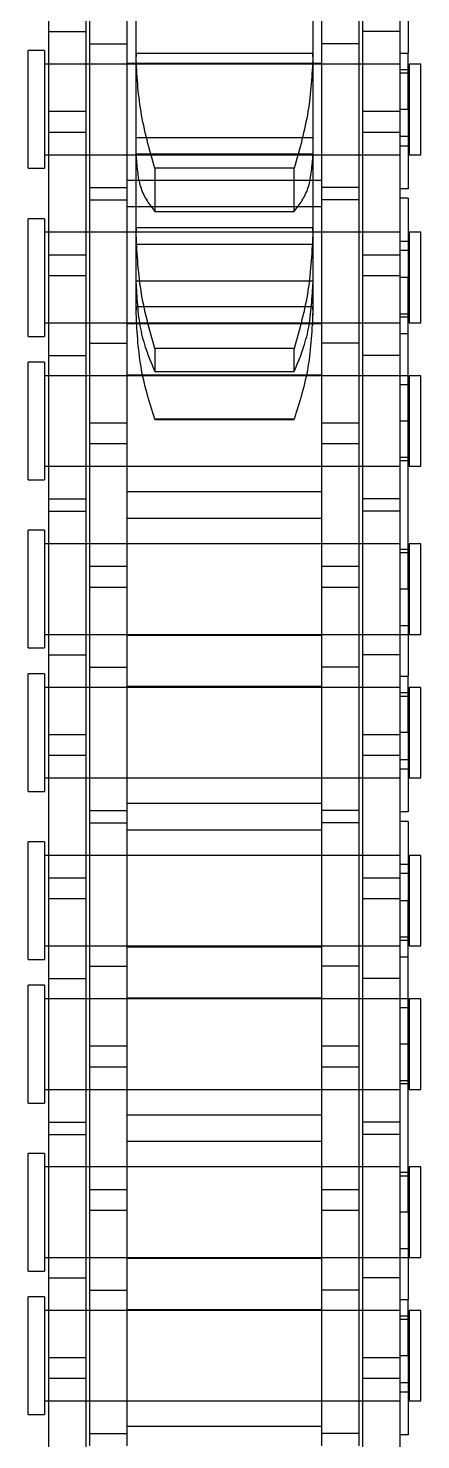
# Model space of a CAD drawing. Header units: metres. Extents: x 0 to 63075, y 0 to 44550.
# Drawn here: x 14347.4 to 14363.4, y 29321.3 to 29378.8 of the extents above; entities that cross this region are included whole.
import ezdxf

# ---------------------------------------------------------------- set-up
doc = ezdxf.new("R2010")
doc.units = ezdxf.units.M
doc.header["$LTSCALE"] = 75
doc.linetypes.add('HIDDEN2', pattern=[4.7625, 3.175, -1.5875])
doc.layers.add('SDM', color=7, linetype='Continuous')
doc.layers.add('ST1', color=7, linetype='HIDDEN2')

# ---------------------------------------------------------------- blocks, each defined once
blk = doc.blocks.new('A$Ca53c419a')
at = {"layer": 'ST1'}
for p, q in [((2921.729, 249), (2926.526, 249)), ((2921.729, 249), (2921.729, 248.342)), ((2926.526, 248.342), (2926.526, 249)), ((2927.577, 249), (2932.374, 249)), ((2927.577, 249), (2927.577, 248.342)), ((2932.374, 248.342), (2932.374, 249)), ((2934.429, 249), (2939.226, 249)), ((2934.429, 249), (2934.429, 248.342)), ((2939.226, 248.342), (2939.226, 249)), ((2940.277, 249), (2945.074, 249)), ((2940.277, 249), (2940.277, 248.342)), ((2945.074, 248.342), (2945.074, 249)), ((2947.129, 249), (2951.926, 249)), ((2947.129, 249), (2947.129, 248.342)), ((2951.926, 248.342), (2951.926, 249)), ((2952.977, 249), (2957.774, 249)), ((2952.977, 249), (2952.977, 248.342)), ((2957.774, 248.342), (2957.774, 249)), ((2959.829, 249), (2964.626, 249)), ((2959.829, 249), (2959.829, 248.342)), ((2964.626, 248.342), (2964.626, 249)), ((2965.677, 249), (2970.474, 249)), ((2965.677, 249), (2965.677, 248.342)), ((2970.474, 248.342), (2970.474, 249)), ((2972.529, 249), (2977.326, 249)), ((2972.529, 249), (2972.529, 248.342)), ((2977.326, 248.342), (2977.326, 249)), ((2914.101, 248.157), (2923.196, 248.157)), ((2926.526, 248.342), (2921.729, 248.342)), ((2922.282, 248.342), (2922.282, 233.843)), ((2922.282, 248.157), (2922.282, 246.637)), ((2923.196, 248.157), (2924.056, 248.157)), ((2923.196, 246.637), (2923.196, 248.157)), ((2924.056, 248.157), (2933.151, 248.157)), ((2924.056, 248.157), (2924.056, 246.637)), ((2925.972, 233.843), (2925.972, 248.342)), ((2925.972, 246.637), (2925.972, 248.157)), ((2927.302, 248.157), (2927.302, 246.637)), ((2932.374, 248.342), (2927.577, 248.342)), ((2928.131, 248.342), (2928.131, 233.843)), ((2928.131, 248.157), (2928.131, 246.637)), ((2931.821, 233.843), (2931.821, 248.342)), ((2931.821, 246.637), (2931.821, 248.157)), ((2933.151, 248.157), (2933.151, 246.637)), ((2933.151, 248.157), (2939.501, 248.157)), ((2933.652, 248.157), (2933.652, 246.637)), ((2939.226, 248.342), (2934.429, 248.342)), ((2934.982, 248.342), (2934.982, 233.843)), ((2934.982, 248.157), (2934.982, 246.637)), ((2938.672, 233.843), (2938.672, 248.342)), ((2938.672, 246.637), (2938.672, 248.157)), ((2939.501, 248.157), (2939.501, 246.637)), ((2939.501, 248.157), (2948.596, 248.157)), ((2945.074, 248.342), (2940.277, 248.342)), ((2940.831, 248.342), (2940.831, 233.843)), ((2940.831, 248.157), (2940.831, 246.637)), ((2942.747, 246.637), (2942.747, 248.157)), ((2943.607, 248.157), (2943.607, 246.637)), ((2944.521, 233.843), (2944.521, 248.342)), ((2944.521, 246.637), (2944.521, 248.157)), ((2951.926, 248.342), (2947.129, 248.342)), ((2947.682, 248.342), (2947.682, 233.843)), ((2947.682, 248.157), (2947.682, 246.637)), ((2948.596, 248.157), (2949.456, 248.157)), ((2948.596, 246.637), (2948.596, 248.157)), ((2949.456, 248.157), (2958.551, 248.157)), ((2949.456, 248.157), (2949.456, 246.637)), ((2951.372, 233.843), (2951.372, 248.342)), ((2951.372, 246.637), (2951.372, 248.157)), ((2952.702, 248.157), (2952.702, 246.637)), ((2957.774, 248.342), (2952.977, 248.342)), ((2953.531, 248.342), (2953.531, 233.843)), ((2953.531, 248.157), (2953.531, 246.637)), ((2957.221, 233.843), (2957.221, 248.342)), ((2957.221, 246.637), (2957.221, 248.157)), ((2958.551, 248.157), (2958.551, 246.637)), ((2958.551, 248.157), (2964.901, 248.157)), ((2959.052, 248.157), (2959.052, 246.637)), ((2964.626, 248.342), (2959.829, 248.342)), ((2960.382, 248.342), (2960.382, 233.843)), ((2960.382, 248.157), (2960.382, 246.637)), ((2964.072, 233.843), (2964.072, 248.342)), ((2964.072, 246.637), (2964.072, 248.157)), ((2964.901, 248.157), (2964.901, 246.637)), ((2964.901, 248.157), (2973.996, 248.157)), ((2970.474, 248.342), (2965.677, 248.342)), ((2966.231, 248.342), (2966.231, 233.843)), ((2966.231, 248.157), (2966.231, 246.637)), ((2968.147, 246.637), (2968.147, 248.157)), ((2969.007, 248.157), (2969.007, 246.637)), ((2969.921, 233.843), (2969.921, 248.342)), ((2969.921, 246.637), (2969.921, 248.157)), ((2977.326, 248.342), (2972.529, 248.342)), ((2973.082, 248.342), (2973.082, 233.843)), ((2973.082, 248.157), (2973.082, 246.637)), ((2973.996, 248.157), (2974.856, 248.157)), ((2973.996, 246.637), (2973.996, 248.157)), ((2974.856, 248.157), (2983.951, 248.157)), ((2974.856, 248.157), (2974.856, 246.637)), ((2976.772, 233.843), (2976.772, 248.342)), ((2976.772, 246.637), (2976.772, 248.157)), ((2978.102, 248.157), (2978.102, 246.637)), ((2914.101, 246.637), (2923.196, 246.637)), ((2920.451, 246.485), (2926.801, 246.485)), ((2920.952, 246.485), (2920.952, 244.965)), ((2922.282, 246.485), (2922.282, 244.965)), ((2923.196, 246.637), (2924.056, 246.637)), ((2924.056, 246.637), (2933.151, 246.637)), ((2925.972, 244.965), (2925.972, 246.485)), ((2926.801, 246.485), (2926.801, 244.965)), ((2926.801, 246.485), (2935.896, 246.485)), ((2928.131, 246.485), (2928.131, 244.965)), ((2930.047, 244.965), (2930.047, 246.485)), ((2930.907, 246.485), (2930.907, 244.965)), ((2931.821, 244.965), (2931.821, 246.485)), ((2933.151, 246.637), (2939.501, 246.637)), ((2934.982, 246.485), (2934.982, 244.965)), ((2935.896, 246.485), (2936.756, 246.485)), ((2935.896, 244.965), (2935.896, 246.485)), ((2936.756, 246.485), (2945.851, 246.485)), ((2936.756, 246.485), (2936.756, 244.965)), ((2938.672, 244.965), (2938.672, 246.485)), ((2939.501, 246.637), (2948.596, 246.637)), ((2940.002, 246.485), (2940.002, 244.965)), ((2940.831, 246.485), (2940.831, 244.965)), ((2944.521, 244.965), (2944.521, 246.485)), ((2945.851, 246.485), (2945.851, 244.965)), ((2945.851, 246.485), (2952.201, 246.485)), ((2946.352, 246.485), (2946.352, 244.965)), ((2947.682, 246.485), (2947.682, 244.965)), ((2948.596, 246.637), (2949.456, 246.637)), ((2949.456, 246.637), (2958.551, 246.637)), ((2951.372, 244.965), (2951.372, 246.485)), ((2952.201, 246.485), (2952.201, 244.965)), ((2952.201, 246.485), (2961.296, 246.485)), ((2953.531, 246.485), (2953.531, 244.965)), ((2955.447, 244.965), (2955.447, 246.485)), ((2956.307, 246.485), (2956.307, 244.965)), ((2957.221, 244.965), (2957.221, 246.485)), ((2958.551, 246.637), (2964.901, 246.637)), ((2960.382, 246.485), (2960.382, 244.965)), ((2961.296, 246.485), (2962.156, 246.485)), ((2961.296, 244.965), (2961.296, 246.485)), ((2962.156, 246.485), (2971.251, 246.485)), ((2962.156, 246.485), (2962.156, 244.965)), ((2964.072, 244.965), (2964.072, 246.485)), ((2964.901, 246.637), (2973.996, 246.637)), ((2965.402, 246.485), (2965.402, 244.965)), ((2966.231, 246.485), (2966.231, 244.965)), ((2969.921, 244.965), (2969.921, 246.485)), ((2971.251, 246.485), (2971.251, 244.965)), ((2971.251, 246.485), (2977.601, 246.485)), ((2971.752, 246.485), (2971.752, 244.965)), ((2973.082, 246.485), (2973.082, 244.965)), ((2973.996, 246.637), (2974.856, 246.637)), ((2974.856, 246.637), (2983.951, 246.637)), ((2976.772, 244.965), (2976.772, 246.485)), ((2977.601, 246.485), (2977.601, 244.965)), ((2977.601, 246.485), (2986.696, 246.485)), ((2920.451, 244.965), (2926.801, 244.965)), ((2921.236, 237.035), (2921.236, 244.965)), ((2922.282, 244.965), (2922.282, 237.035)), ((2925.972, 237.035), (2925.972, 244.965)), ((2926.016, 244.965), (2926.016, 237.035)), ((2926.801, 244.965), (2935.896, 244.965)), ((2928.087, 237.035), (2928.087, 244.965)), ((2928.131, 244.965), (2928.131, 237.035)), ((2931.821, 237.035), (2931.821, 244.965)), ((2932.867, 244.965), (2932.867, 237.035)), ((2933.936, 237.035), (2933.936, 244.965)), ((2934.982, 244.965), (2934.982, 237.035)), ((2935.896, 244.965), (2936.756, 244.965)), ((2936.756, 244.965), (2945.851, 244.965)), ((2938.672, 237.035), (2938.672, 244.965)), ((2938.716, 244.965), (2938.716, 237.035)), ((2940.787, 237.035), (2940.787, 244.965)), ((2940.831, 244.965), (2940.831, 237.035)), ((2944.521, 237.035), (2944.521, 244.965)), ((2945.567, 244.965), (2945.567, 237.035)), ((2945.851, 244.965), (2952.201, 244.965)), ((2946.636, 237.035), (2946.636, 244.965)), ((2947.682, 244.965), (2947.682, 237.035)), ((2951.372, 237.035), (2951.372, 244.965)), ((2951.416, 244.965), (2951.416, 237.035)), ((2952.201, 244.965), (2961.296, 244.965)), ((2953.487, 237.035), (2953.487, 244.965)), ((2953.531, 244.965), (2953.531, 237.035)), ((2957.221, 237.035), (2957.221, 244.965)), ((2958.267, 244.965), (2958.267, 237.035)), ((2959.336, 237.035), (2959.336, 244.965)), ((2960.382, 244.965), (2960.382, 237.035)), ((2961.296, 244.965), (2962.156, 244.965)), ((2962.156, 244.965), (2971.251, 244.965)), ((2964.072, 237.035), (2964.072, 244.965)), ((2964.116, 244.965), (2964.116, 237.035)), ((2966.187, 237.035), (2966.187, 244.965)), ((2966.231, 244.965), (2966.231, 237.035)), ((2966.618, 244.605), (2966.758, 244.605)), ((2966.758, 244.605), (2966.885, 244.605)), ((2966.885, 244.605), (2966.758, 244.605)), ((2966.885, 237.395), (2966.885, 244.605)), ((2966.885, 244.605), (2967.815, 244.605)), ((2967.815, 244.605), (2969.98, 244.605)), ((2967.924, 237.395), (2967.924, 244.605)), ((2969.422, 237.395), (2969.422, 244.605)), ((2969.921, 237.035), (2969.921, 244.965)), ((2969.98, 244.605), (2970.108, 244.605)), ((2970.108, 244.605), (2969.98, 244.605)), ((2970.108, 237.395), (2970.108, 244.605)), ((2970.108, 244.605), (2973.022, 244.605)), ((2970.967, 244.965), (2970.967, 237.035)), ((2971.251, 244.965), (2977.601, 244.965)), ((2972.036, 237.035), (2972.036, 244.965)), ((2973.022, 244.605), (2977.09, 244.605)), ((2973.082, 244.965), (2973.082, 237.035)), ((2973.1, 237.395), (2973.1, 244.605)), ((2973.769, 237.395), (2973.769, 244.605)), ((2976.772, 237.035), (2976.772, 244.965)), ((2976.816, 244.965), (2976.816, 237.035)), ((2977.09, 244.605), (2977.206, 244.605)), ((2977.206, 244.605), (2977.09, 244.605)), ((2977.206, 237.395), (2977.206, 244.605)), ((2977.206, 244.605), (2981.751, 244.605)), ((2977.601, 244.965), (2986.696, 244.965)), ((2962.309, 243.843), (2962.285, 243.843)), ((2962.285, 243.843), (2962.285, 238.157)), ((2962.309, 238.157), (2962.309, 243.843)), ((2965.185, 243.843), (2964.247, 243.843)), ((2964.247, 243.843), (2964.247, 238.157)), ((2965.185, 238.157), (2965.185, 243.843)), ((2972.529, 243.843), (2970.766, 243.843)), ((2970.766, 243.843), (2970.766, 238.157)), ((2972.529, 238.157), (2972.529, 243.843)), ((2962.285, 238.157), (2962.309, 238.157)), ((2964.247, 238.157), (2965.185, 238.157)), ((2970.766, 238.157), (2972.529, 238.157)), ((2966.121, 237.405), (2966.618, 237.395)), ((2966.758, 237.395), (2966.618, 237.395)), ((2966.885, 237.395), (2966.758, 237.395)), ((2966.758, 237.395), (2966.885, 237.395)), ((2967.815, 237.395), (2966.885, 237.395)), ((2969.98, 237.395), (2967.815, 237.395)), ((2970.108, 237.395), (2969.98, 237.395)), ((2969.98, 237.395), (2970.108, 237.395)), ((2973.022, 237.395), (2970.108, 237.395)), ((2977.09, 237.395), (2973.022, 237.395)), ((2977.206, 237.395), (2977.09, 237.395)), ((2977.09, 237.395), (2977.206, 237.395)), ((2981.751, 237.395), (2977.206, 237.395)), ((2920.451, 237.035), (2926.801, 237.035)), ((2920.952, 235.515), (2920.952, 237.035)), ((2922.282, 237.035), (2922.282, 235.515)), ((2925.972, 235.515), (2925.972, 237.035)), ((2926.801, 235.515), (2926.801, 237.035)), ((2926.801, 237.035), (2935.896, 237.035)), ((2928.131, 237.035), (2928.131, 235.515)), ((2930.047, 235.515), (2930.047, 237.035)), ((2930.907, 237.035), (2930.907, 235.515)), ((2931.821, 235.515), (2931.821, 237.035)), ((2934.982, 237.035), (2934.982, 235.515)), ((2935.896, 237.035), (2936.756, 237.035)), ((2935.896, 235.515), (2935.896, 237.035)), ((2936.756, 237.035), (2945.851, 237.035)), ((2936.756, 237.035), (2936.756, 235.515)), ((2938.672, 235.515), (2938.672, 237.035)), ((2940.002, 235.515), (2940.002, 237.035)), ((2940.831, 237.035), (2940.831, 235.515)), ((2944.521, 235.515), (2944.521, 237.035)), ((2945.851, 235.515), (2945.851, 237.035)), ((2945.851, 237.035), (2952.201, 237.035)), ((2946.352, 235.515), (2946.352, 237.035)), ((2947.682, 237.035), (2947.682, 235.515)), ((2951.372, 235.515), (2951.372, 237.035)), ((2952.201, 235.515), (2952.201, 237.035)), ((2952.201, 237.035), (2961.296, 237.035)), ((2953.531, 237.035), (2953.531, 235.515)), ((2955.447, 235.515), (2955.447, 237.035)), ((2956.307, 237.035), (2956.307, 235.515)), ((2957.221, 235.515), (2957.221, 237.035)), ((2960.382, 237.035), (2960.382, 235.515)), ((2961.296, 237.035), (2962.156, 237.035)), ((2961.296, 235.515), (2961.296, 237.035)), ((2962.156, 237.035), (2971.251, 237.035)), ((2962.156, 237.035), (2962.156, 235.515)), ((2964.072, 235.515), (2964.072, 237.035)), ((2965.402, 235.515), (2965.402, 237.035)), ((2966.231, 237.035), (2966.231, 235.515)), ((2969.921, 235.515), (2969.921, 237.035)), ((2971.251, 235.515), (2971.251, 237.035)), ((2971.251, 237.035), (2977.601, 237.035)), ((2971.752, 235.515), (2971.752, 237.035)), ((2973.082, 237.035), (2973.082, 235.515)), ((2976.772, 235.515), (2976.772, 237.035)), ((2977.601, 235.515), (2977.601, 237.035)), ((2977.601, 237.035), (2986.696, 237.035)), ((2914.101, 235.363), (2923.196, 235.363)), ((2920.451, 235.515), (2926.801, 235.515)), ((2922.282, 235.363), (2922.282, 233.843)), ((2923.196, 235.363), (2924.056, 235.363)), ((2923.196, 233.843), (2923.196, 235.363)), ((2924.056, 235.363), (2933.151, 235.363)), ((2924.056, 235.363), (2924.056, 233.843)), ((2925.972, 233.843), (2925.972, 235.363)), ((2926.801, 235.515), (2935.896, 235.515)), ((2927.302, 233.843), (2927.302, 235.363)), ((2928.131, 235.363), (2928.131, 233.511)), ((2931.821, 233.843), (2931.821, 235.363)), ((2933.151, 233.843), (2933.151, 235.363)), ((2933.151, 235.363), (2939.501, 235.363)), ((2933.652, 233.843), (2933.652, 235.363)), ((2934.982, 235.363), (2934.982, 233.843)), ((2935.896, 235.515), (2936.756, 235.515)), ((2936.756, 235.515), (2945.851, 235.515)), ((2938.672, 233.511), (2938.672, 235.363)), ((2939.501, 233.843), (2939.501, 235.363)), ((2939.501, 235.363), (2948.596, 235.363)), ((2940.831, 235.363), (2940.831, 233.843)), ((2942.747, 233.843), (2942.747, 235.363)), ((2943.607, 235.363), (2943.607, 233.843)), ((2944.521, 233.843), (2944.521, 235.363)), ((2945.851, 235.515), (2952.201, 235.515)), ((2947.682, 235.363), (2947.682, 233.843)), ((2948.596, 235.363), (2949.456, 235.363)), ((2948.596, 233.843), (2948.596, 235.363)), ((2949.456, 235.363), (2958.551, 235.363)), ((2949.456, 235.363), (2949.456, 233.843)), ((2951.372, 233.843), (2951.372, 235.363)), ((2952.201, 235.515), (2961.296, 235.515)), ((2952.702, 233.843), (2952.702, 235.363)), ((2953.531, 235.363), (2953.531, 233.511)), ((2957.221, 233.843), (2957.221, 235.363)), ((2958.551, 233.843), (2958.551, 235.363)), ((2958.551, 235.363), (2964.901, 235.363)), ((2959.052, 233.843), (2959.052, 235.363)), ((2960.382, 235.363), (2960.382, 233.843)), ((2961.296, 235.515), (2962.156, 235.515)), ((2962.156, 235.515), (2971.251, 235.515)), ((2964.072, 233.511), (2964.072, 235.363)), ((2964.901, 233.843), (2964.901, 235.363)), ((2964.901, 235.363), (2973.996, 235.363)), ((2966.231, 235.363), (2966.231, 233.843)), ((2968.147, 233.843), (2968.147, 235.363)), ((2969.007, 235.363), (2969.007, 233.843)), ((2969.921, 233.843), (2969.921, 235.363)), ((2971.251, 235.515), (2977.601, 235.515)), ((2973.082, 235.363), (2973.082, 233.843)), ((2973.996, 235.363), (2974.856, 235.363)), ((2973.996, 233.843), (2973.996, 235.363)), ((2974.856, 235.363), (2983.951, 235.363)), ((2974.856, 235.363), (2974.856, 233.843)), ((2976.772, 233.843), (2976.772, 235.363)), ((2977.601, 235.515), (2986.696, 235.515)), ((2978.102, 233.843), (2978.102, 235.363)), ((2914.101, 233.843), (2923.196, 233.843)), ((2920.897, 233.511), (2920.897, 233.843)), ((2922.651, 233.843), (2922.651, 233.474)), ((2923.02, 233.511), (2923.02, 233.843)), ((2923.196, 233.843), (2924.056, 233.843)), ((2924.056, 233.843), (2933.151, 233.843)), ((2924.127, 233.511), (2924.127, 233.843)), ((2925.603, 233.474), (2925.603, 233.843)), ((2925.746, 233.511), (2925.746, 233.843)), ((2926.424, 233.843), (2926.424, 233.511)), ((2928.5, 233.843), (2928.5, 233.474)), ((2929.976, 233.511), (2929.976, 233.843)), ((2931.452, 233.474), (2931.452, 233.843)), ((2931.595, 233.511), (2931.595, 233.843)), ((2933.151, 233.843), (2939.501, 233.843)), ((2935.208, 233.511), (2935.208, 233.843)), ((2935.351, 233.843), (2935.351, 233.474)), ((2936.827, 233.511), (2936.827, 233.843)), ((2938.303, 233.474), (2938.303, 233.843)), ((2939.501, 233.843), (2948.596, 233.843)), ((2940.379, 233.511), (2940.379, 233.843)), ((2941.057, 233.511), (2941.057, 233.843)), ((2941.2, 233.843), (2941.2, 233.474)), ((2942.676, 233.511), (2942.676, 233.843)), ((2943.783, 233.511), (2943.783, 233.843)), ((2944.152, 233.474), (2944.152, 233.843)), ((2945.906, 233.511), (2945.906, 233.843)), ((2946.297, 233.511), (2946.297, 233.843)), ((2948.051, 233.843), (2948.051, 233.474)), ((2948.42, 233.511), (2948.42, 233.843)), ((2948.596, 233.843), (2949.456, 233.843)), ((2949.456, 233.843), (2958.551, 233.843)), ((2949.527, 233.511), (2949.527, 233.843)), ((2951.003, 233.474), (2951.003, 233.843)), ((2951.146, 233.511), (2951.146, 233.843)), ((2951.824, 233.843), (2951.824, 233.511)), ((2953.9, 233.843), (2953.9, 233.474)), ((2955.376, 233.511), (2955.376, 233.843)), ((2956.852, 233.474), (2956.852, 233.843)), ((2956.995, 233.511), (2956.995, 233.843)), ((2958.551, 233.843), (2964.901, 233.843)), ((2960.608, 233.511), (2960.608, 233.843)), ((2960.751, 233.843), (2960.751, 233.474)), ((2962.227, 233.511), (2962.227, 233.843)), ((2963.703, 233.474), (2963.703, 233.843)), ((2964.901, 233.843), (2973.996, 233.843)), ((2965.779, 233.511), (2965.779, 233.843)), ((2966.457, 233.511), (2966.457, 233.843)), ((2966.6, 233.843), (2966.6, 233.474)), ((2968.076, 233.511), (2968.076, 233.843)), ((2969.183, 233.511), (2969.183, 233.843)), ((2969.552, 233.474), (2969.552, 233.843)), ((2971.306, 233.511), (2971.306, 233.843)), ((2971.697, 233.511), (2971.697, 233.843)), ((2973.451, 233.843), (2973.451, 233.474)), ((2973.82, 233.511), (2973.82, 233.843)), ((2973.996, 233.843), (2974.856, 233.843)), ((2974.856, 233.843), (2983.951, 233.843)), ((2974.927, 233.511), (2974.927, 233.843)), ((2976.403, 233.474), (2976.403, 233.843)), ((2976.546, 233.511), (2976.546, 233.843)), ((2977.224, 233.843), (2977.224, 233.511)), ((2924.127, 233.511), (2920.897, 233.511)), ((2925.972, 233.474), (2922.282, 233.474)), ((2922.282, 233.474), (2922.282, 233)), ((2924.127, 233.511), (2926.424, 233.511)), ((2925.972, 233), (2925.972, 233.474)), ((2929.976, 233.511), (2926.424, 233.511)), ((2931.821, 233.474), (2928.131, 233.474)), ((2928.131, 233.474), (2928.131, 233)), ((2929.976, 233.511), (2942.676, 233.511)), ((2931.821, 233), (2931.821, 233.474)), ((2938.672, 233.474), (2934.982, 233.474)), ((2934.982, 233.474), (2934.982, 233)), ((2938.672, 233), (2938.672, 233.474)), ((2944.521, 233.474), (2940.831, 233.474)), ((2940.831, 233.474), (2940.831, 233)), ((2945.906, 233.511), (2942.676, 233.511)), ((2944.521, 233), (2944.521, 233.474)), ((2949.527, 233.511), (2946.297, 233.511)), ((2951.372, 233.474), (2947.682, 233.474)), ((2947.682, 233.474), (2947.682, 233)), ((2949.527, 233.511), (2951.824, 233.511)), ((2951.372, 233), (2951.372, 233.474)), ((2955.376, 233.511), (2951.824, 233.511)), ((2957.221, 233.474), (2953.531, 233.474)), ((2953.531, 233.474), (2953.531, 233)), ((2955.376, 233.511), (2968.076, 233.511)), ((2957.221, 233), (2957.221, 233.474)), ((2964.072, 233.474), (2960.382, 233.474)), ((2960.382, 233.474), (2960.382, 233)), ((2964.072, 233), (2964.072, 233.474)), ((2969.921, 233.474), (2966.231, 233.474)), ((2966.231, 233.474), (2966.231, 233)), ((2971.306, 233.511), (2968.076, 233.511)), ((2969.921, 233), (2969.921, 233.474)), ((2974.927, 233.511), (2971.697, 233.511)), ((2976.772, 233.474), (2973.082, 233.474)), ((2973.082, 233.474), (2973.082, 233)), ((2974.927, 233.511), (2977.224, 233.511)), ((2976.772, 233), (2976.772, 233.474)), ((2980.776, 233.511), (2977.224, 233.511)), ((2922.282, 233), (2925.972, 233)), ((2928.131, 233), (2931.821, 233)), ((2934.982, 233), (2938.672, 233)), ((2940.831, 233), (2944.521, 233)), ((2947.682, 233), (2951.372, 233)), ((2953.531, 233), (2957.221, 233)), ((2960.382, 233), (2964.072, 233)), ((2966.231, 233), (2969.921, 233)), ((2973.082, 233), (2976.772, 233))]:
    blk.add_line(p, q, dxfattribs=at)
for points, knots in [([(2962.309, 243.843), (2963.002, 244.059), (2964.389, 244.492), (2965.969, 244.567), (2966.758, 244.605)], [0, 0, 0, 0, 0.500133, 1, 1, 1, 1]), ([(2967.815, 244.605), (2967.148, 244.567), (2965.811, 244.492), (2964.769, 244.059), (2964.247, 243.843)], [0, 0, 0, 0, 0.499459, 1, 1, 1, 1]), ([(2965.185, 243.843), (2965.967, 244.059), (2967.531, 244.492), (2969.164, 244.567), (2969.98, 244.605)], [0, 0, 0, 0, 0.500152, 1, 1, 1, 1]), ([(2973.022, 244.605), (2972.556, 244.567), (2971.625, 244.492), (2971.052, 244.059), (2970.766, 243.843)], [0, 0, 0, 0, 0.49948, 1, 1, 1, 1]), ([(2972.529, 243.843), (2973.306, 244.059), (2974.857, 244.492), (2976.347, 244.567), (2977.09, 244.605)], [0, 0, 0, 0, 0.500529, 1, 1, 1, 1]), ([(2966.758, 237.395), (2965.97, 237.433), (2964.39, 237.508), (2963.003, 237.94), (2962.309, 238.157)], [0, 0, 0, 0, 0.499098, 1, 1, 1, 1]), ([(2964.247, 238.157), (2964.769, 237.941), (2965.811, 237.508), (2967.148, 237.433), (2967.815, 237.395)], [0, 0, 0, 0, 0.500534, 1, 1, 1, 1]), ([(2969.98, 237.395), (2969.165, 237.433), (2967.532, 237.508), (2965.968, 237.94), (2965.185, 238.157)], [0, 0, 0, 0, 0.499124, 1, 1, 1, 1]), ([(2970.766, 238.157), (2971.052, 237.941), (2971.625, 237.508), (2972.556, 237.433), (2973.022, 237.395)], [0, 0, 0, 0, 0.500513, 1, 1, 1, 1]), ([(2977.09, 237.395), (2976.347, 237.433), (2974.857, 237.508), (2973.306, 237.941), (2972.529, 238.157)], [0, 0, 0, 0, 0.499464, 1, 1, 1, 1])]:
    blk.add_open_spline(points, degree=3, knots=knots, dxfattribs=at)

msp = doc.modelspace()

# ---------------------------------------------------------------- block references
at = {"layer": 'SDM', "rotation": 90}
msp.add_blockref('A$Ca53c419a', (14596.359, 26400.599), dxfattribs=at)

doc.saveas('drawing.dxf')
